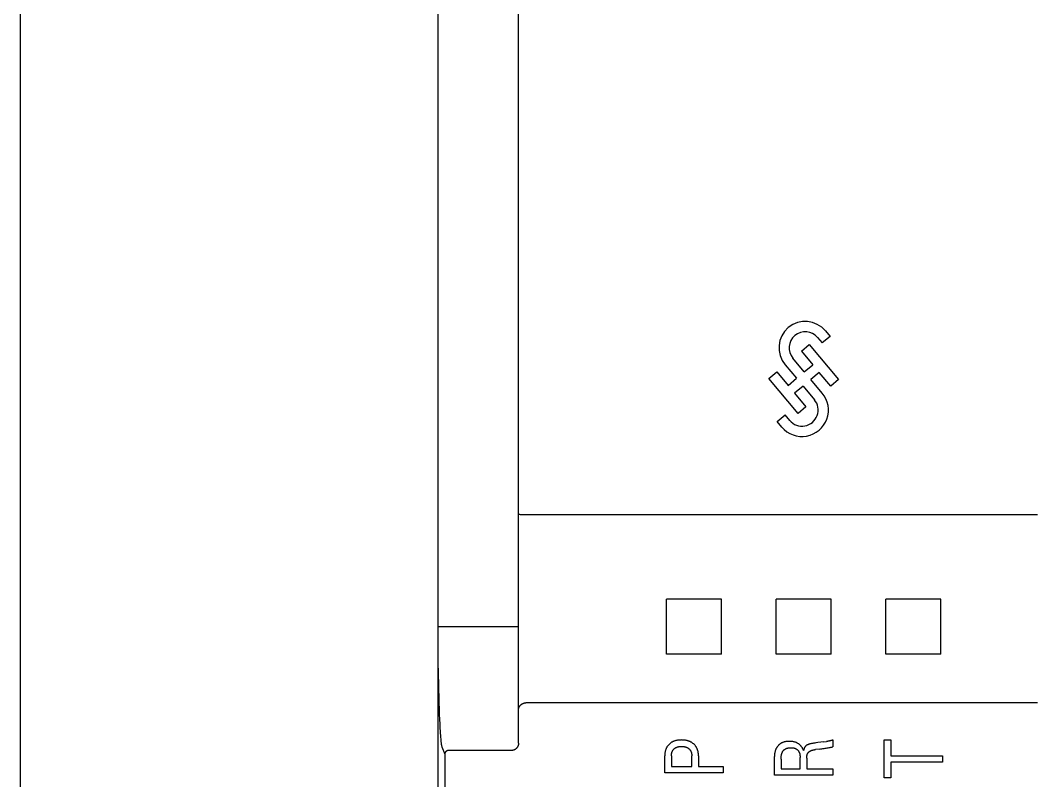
# Model space of a CAD drawing. Extents: x 867151 to 1787449, y -2071112 to -1028603.
# Drawn here: x 871092.02 to 871119.85, y -1032648.64 to -1032627.85 of the extents above; entities that cross this region are included whole.
import ezdxf

# ---------------------------------------------------------------- set-up
doc = ezdxf.new("R2010")
doc.units = 0
doc.header["$LTSCALE"] = 4
doc.header["$MEASUREMENT"] = 0
doc.layers.get('0').update_dxf_attribs({"linetype": 'CONTINUOUS'})
doc.layers.add('20000_FRONT_O', color=7, linetype='CONTINUOUS')

# ---------------------------------------------------------------- blocks, each defined once
blk = doc.blocks.new('CPU')
at = {"layer": '20000_FRONT_O', "color": 7, "linetype": 'Continuous'}
for p, q in [((82726.958, 11046.393), (82726.958, 11092.793)), ((82729.158, 11053.007), (82729.158, 11086.365)), ((82737.34, 11064.103), (82737.465, 11063.953)), ((82737.681, 11064.134), (82737.465, 11063.953)), ((82737.555, 11064.283), (82737.681, 11064.134)), ((82736.895, 11063.729), (82737.11, 11063.91)), ((82737.11, 11063.91), (82737.911, 11062.955)), ((82736.975, 11063.167), (82736.665, 11063.536)), ((82736.895, 11063.729), (82737.205, 11063.359)), ((82736.45, 11063.355), (82736.76, 11062.986)), ((82736.975, 11063.167), (82737.205, 11063.359)), ((82736.004, 11062.982), (82736.22, 11063.163)), ((82736.805, 11062.027), (82736.004, 11062.982)), ((82736.22, 11063.163), (82736.53, 11062.793)), ((82736.53, 11062.793), (82736.76, 11062.986)), ((82737.385, 11063.144), (82737.156, 11062.951)), ((82737.696, 11062.774), (82737.385, 11063.144)), ((82736.94, 11062.771), (82736.711, 11062.578)), ((82736.94, 11062.771), (82737.25, 11062.401)), ((82737.466, 11062.582), (82737.156, 11062.951)), ((82737.911, 11062.955), (82737.696, 11062.774)), ((82736.711, 11062.578), (82737.021, 11062.208)), ((82737.021, 11062.208), (82736.805, 11062.027)), ((82736.235, 11061.803), (82736.45, 11061.984)), ((82736.576, 11061.835), (82736.45, 11061.984)), ((82736.36, 11061.654), (82736.235, 11061.803)), ((82729.17, 11059.26), (82729.169, 11059.26)), ((82729.169, 11059.26), (82729.169, 11059.26)), ((82729.171, 11059.26), (82729.17, 11059.26)), ((82729.17, 11059.26), (82729.17, 11059.26)), ((82729.172, 11059.259), (82729.171, 11059.26)), ((82729.173, 11059.259), (82729.172, 11059.259)), ((82729.207, 11059.255), (82729.193, 11059.257)), ((82729.312, 11059.249), (82729.282, 11059.25)), ((82743.358, 11059.248), (82729.358, 11059.248)), ((82734.71, 11056.944), (82733.206, 11056.944)), ((82737.71, 11056.944), (82736.206, 11056.944)), ((82740.71, 11056.944), (82739.206, 11056.944)), ((82726.958, 11056.193), (82729.158, 11056.193)), ((82734.71, 11055.441), (82733.206, 11055.441)), ((82737.71, 11055.441), (82736.206, 11055.441)), ((82740.71, 11055.441), (82739.206, 11055.441)), ((82726.958, 11055.047), (82726.959, 11055.038)), ((82726.959, 11055.038), (82726.959, 11055.026)), ((82726.962, 11054.862), (82726.966, 11054.641)), ((82726.966, 11054.641), (82726.969, 11054.521)), ((82726.969, 11054.521), (82726.971, 11054.427)), ((82726.971, 11054.427), (82726.974, 11054.32)), ((82743.358, 11054.109), (82729.358, 11054.109)), ((82727.158, 11053.009), (82727.16, 11053.005)), ((82737.504, 11053.04), (82737.585, 11053.051)), ((82737.757, 11053.093), (82737.757, 11052.907)), ((82739.158, 11052.059), (82739.158, 11053.093)), ((82739.158, 11053.093), (82739.339, 11053.093)), ((82739.339, 11053.093), (82739.339, 11052.663)), ((82727.06, 11052.905), (82727.14, 11052.705)), ((82728.958, 11052.804), (82727.24, 11052.804)), ((82737.383, 11052.844), (82737.282, 11052.831)), ((82733.158, 11052.194), (82733.158, 11052.66)), ((82733.339, 11052.66), (82733.339, 11052.37)), ((82733.897, 11052.37), (82733.897, 11052.66)), ((82734.079, 11052.66), (82734.079, 11052.37)), ((82736.158, 11052.131), (82736.158, 11052.641)), ((82736.339, 11052.565), (82736.339, 11052.306)), ((82736.86, 11052.306), (82736.86, 11052.611)), ((82737.041, 11052.594), (82737.041, 11052.306)), ((82739.339, 11052.663), (82740.758, 11052.663)), ((82739.339, 11052.488), (82739.339, 11052.059)), ((82740.758, 11052.488), (82739.339, 11052.488)), ((82740.758, 11052.663), (82740.758, 11052.488)), ((82734.758, 11052.194), (82733.158, 11052.194)), ((82733.339, 11052.37), (82733.897, 11052.37)), ((82734.079, 11052.37), (82734.758, 11052.37)), ((82734.758, 11052.37), (82734.758, 11052.194)), ((82737.758, 11052.131), (82736.158, 11052.131)), ((82736.339, 11052.306), (82736.86, 11052.306)), ((82737.041, 11052.306), (82737.758, 11052.306)), ((82737.758, 11052.306), (82737.758, 11052.131)), ((82739.339, 11052.059), (82739.158, 11052.059))]:
    blk.add_line(p, q, dxfattribs=at)
for points in [[(82729.169, 11059.26), (82729.168, 11059.26), (82729.168, 11059.26), (82729.168, 11059.26), (82729.168, 11059.26), (82729.167, 11059.26), (82729.167, 11059.26), (82729.167, 11059.26), (82729.167, 11059.26), (82729.166, 11059.26), (82729.166, 11059.26), (82729.166, 11059.26), (82729.166, 11059.26), (82729.165, 11059.26), (82729.165, 11059.26), (82729.165, 11059.26), (82729.165, 11059.26), (82729.165, 11059.261), (82729.164, 11059.261), (82729.164, 11059.261), (82729.164, 11059.261), (82729.164, 11059.261), (82729.163, 11059.261), (82729.163, 11059.261), (82729.163, 11059.261), (82729.163, 11059.261), (82729.162, 11059.261), (82729.162, 11059.261), (82729.162, 11059.261), (82729.162, 11059.261), (82729.162, 11059.261), (82729.161, 11059.262), (82729.161, 11059.262), (82729.161, 11059.262), (82729.161, 11059.262), (82729.161, 11059.262), (82729.161, 11059.262), (82729.16, 11059.262), (82729.16, 11059.262), (82729.16, 11059.262), (82729.16, 11059.263), (82729.16, 11059.263), (82729.16, 11059.263), (82729.159, 11059.263), (82729.159, 11059.263), (82729.159, 11059.263), (82729.159, 11059.263), (82729.159, 11059.263), (82729.159, 11059.264), (82729.159, 11059.264), (82729.159, 11059.264), (82729.158, 11059.264), (82729.158, 11059.264), (82729.158, 11059.264), (82729.158, 11059.265), (82729.158, 11059.265), (82729.158, 11059.265), (82729.158, 11059.265), (82729.158, 11059.265), (82729.158, 11059.265), (82729.158, 11059.266), (82729.158, 11059.266), (82729.158, 11059.266)], [(82729.193, 11059.257), (82729.188, 11059.258), (82729.183, 11059.258), (82729.178, 11059.259), (82729.173, 11059.259)], [(82729.282, 11059.25), (82729.267, 11059.25), (82729.26, 11059.25), (82729.253, 11059.251), (82729.245, 11059.251), (82729.238, 11059.252), (82729.231, 11059.252), (82729.224, 11059.253), (82729.217, 11059.254), (82729.212, 11059.254), (82729.207, 11059.255)], [(82729.358, 11059.248), (82729.343, 11059.249), (82729.327, 11059.249), (82729.312, 11059.249)], [(82733.206, 11055.441), (82733.208, 11055.94), (82733.208, 11056.446), (82733.206, 11056.944)], [(82734.71, 11055.441), (82734.708, 11055.94), (82734.708, 11056.446), (82734.71, 11056.944)], [(82736.206, 11055.441), (82736.208, 11055.94), (82736.208, 11056.446), (82736.206, 11056.944)], [(82737.71, 11055.441), (82737.708, 11055.94), (82737.708, 11056.446), (82737.71, 11056.944)], [(82739.206, 11055.441), (82739.208, 11055.94), (82739.208, 11056.446), (82739.206, 11056.944)], [(82740.71, 11055.441), (82740.708, 11055.94), (82740.708, 11056.446), (82740.71, 11056.944)], [(82726.958, 11055.049), (82726.958, 11055.051), (82726.958, 11055.053), (82726.958, 11055.054), (82726.958, 11055.054), (82726.958, 11055.054), (82726.958, 11055.051), (82726.958, 11055.047)], [(82726.959, 11055.026), (82726.961, 11054.937), (82726.961, 11054.919), (82726.962, 11054.862)], [(82726.974, 11054.32), (82726.976, 11054.262), (82726.977, 11054.2), (82726.979, 11054.135), (82726.981, 11054.066), (82726.984, 11053.995), (82726.991, 11053.79)], [(82729.158, 11053.924), (82729.158, 11053.928), (82729.158, 11053.932), (82729.159, 11053.936), (82729.159, 11053.941), (82729.16, 11053.945), (82729.16, 11053.949), (82729.161, 11053.953), (82729.162, 11053.957), (82729.163, 11053.961), (82729.164, 11053.965), (82729.165, 11053.969), (82729.166, 11053.973), (82729.168, 11053.977), (82729.169, 11053.981), (82729.171, 11053.986), (82729.173, 11053.99), (82729.175, 11053.994), (82729.177, 11053.999), (82729.179, 11054.003), (82729.182, 11054.007), (82729.184, 11054.011), (82729.187, 11054.015), (82729.189, 11054.019), (82729.192, 11054.023), (82729.195, 11054.027), (82729.198, 11054.03), (82729.201, 11054.034), (82729.204, 11054.038), (82729.207, 11054.042), (82729.211, 11054.045), (82729.214, 11054.049), (82729.218, 11054.052), (82729.222, 11054.056), (82729.226, 11054.059), (82729.23, 11054.063), (82729.234, 11054.066), (82729.238, 11054.069), (82729.242, 11054.072), (82729.246, 11054.075), (82729.25, 11054.077), (82729.254, 11054.08), (82729.259, 11054.082), (82729.263, 11054.085), (82729.268, 11054.087), (82729.272, 11054.089), (82729.277, 11054.091), (82729.281, 11054.093), (82729.286, 11054.095), (82729.291, 11054.097), (82729.295, 11054.099), (82729.3, 11054.1), (82729.305, 11054.101), (82729.31, 11054.103), (82729.314, 11054.104), (82729.319, 11054.105), (82729.324, 11054.106), (82729.329, 11054.106), (82729.334, 11054.107), (82729.338, 11054.108), (82729.343, 11054.108), (82729.348, 11054.108), (82729.353, 11054.109), (82729.358, 11054.109)], [(82726.991, 11053.79), (82726.996, 11053.658), (82727.002, 11053.527), (82727.005, 11053.466), (82727.008, 11053.404), (82727.011, 11053.343), (82727.015, 11053.282), (82727.02, 11053.22), (82727.024, 11053.168), (82727.029, 11053.116), (82727.034, 11053.063), (82727.041, 11052.997)], [(82727.041, 11052.997), (82727.042, 11052.984), (82727.044, 11052.97), (82727.046, 11052.957), (82727.048, 11052.944), (82727.052, 11052.931), (82727.055, 11052.918), (82727.06, 11052.905)], [(82729.158, 11053.007), (82729.158, 11053.002), (82729.158, 11052.998), (82729.157, 11052.993), (82729.157, 11052.988), (82729.157, 11052.983), (82729.156, 11052.978), (82729.155, 11052.973), (82729.154, 11052.968), (82729.153, 11052.963), (82729.152, 11052.959), (82729.151, 11052.954), (82729.15, 11052.949), (82729.148, 11052.944), (82729.147, 11052.94), (82729.145, 11052.935), (82729.143, 11052.931), (82729.141, 11052.926), (82729.139, 11052.922), (82729.137, 11052.917), (82729.135, 11052.913), (82729.133, 11052.908), (82729.13, 11052.904), (82729.128, 11052.9), (82729.125, 11052.896), (82729.122, 11052.892), (82729.12, 11052.888), (82729.117, 11052.884), (82729.114, 11052.88), (82729.111, 11052.876), (82729.107, 11052.872), (82729.104, 11052.869), (82729.101, 11052.865), (82729.097, 11052.862), (82729.094, 11052.858), (82729.09, 11052.855), (82729.087, 11052.852), (82729.083, 11052.849), (82729.079, 11052.846), (82729.075, 11052.843), (82729.071, 11052.84), (82729.067, 11052.837), (82729.063, 11052.835), (82729.059, 11052.832), (82729.055, 11052.83), (82729.051, 11052.827), (82729.046, 11052.825), (82729.042, 11052.823), (82729.038, 11052.821), (82729.033, 11052.819), (82729.029, 11052.817), (82729.024, 11052.816), (82729.02, 11052.814), (82729.015, 11052.813), (82729.01, 11052.811), (82729.006, 11052.81), (82729.001, 11052.809), (82728.996, 11052.808), (82728.992, 11052.807), (82728.987, 11052.806), (82728.982, 11052.806), (82728.977, 11052.805), (82728.972, 11052.805), (82728.968, 11052.805), (82728.963, 11052.804), (82728.958, 11052.804)], [(82734.079, 11052.66), (82734.079, 11052.675), (82734.078, 11052.69), (82734.077, 11052.705), (82734.076, 11052.72), (82734.074, 11052.735), (82734.072, 11052.75), (82734.07, 11052.764), (82734.067, 11052.779), (82734.063, 11052.792), (82734.06, 11052.806), (82734.056, 11052.819), (82734.052, 11052.831), (82734.047, 11052.844), (82734.042, 11052.857), (82734.036, 11052.869), (82734.03, 11052.881), (82734.024, 11052.893), (82734.017, 11052.904), (82734.01, 11052.915), (82734.002, 11052.925), (82733.994, 11052.936), (82733.986, 11052.946), (82733.978, 11052.956), (82733.969, 11052.966), (82733.96, 11052.975), (82733.95, 11052.984), (82733.94, 11052.992), (82733.93, 11053), (82733.92, 11053.008), (82733.909, 11053.016), (82733.898, 11053.023), (82733.887, 11053.03), (82733.875, 11053.036), (82733.863, 11053.042), (82733.85, 11053.048), (82733.837, 11053.054), (82733.824, 11053.059), (82733.811, 11053.064), (82733.798, 11053.068), (82733.784, 11053.072), (82733.771, 11053.075), (82733.757, 11053.078), (82733.739, 11053.082), (82733.722, 11053.085), (82733.704, 11053.087), (82733.686, 11053.089), (82733.668, 11053.091), (82733.65, 11053.092), (82733.632, 11053.092), (82733.614, 11053.093), (82733.596, 11053.092), (82733.578, 11053.092), (82733.561, 11053.091), (82733.543, 11053.089), (82733.525, 11053.087), (82733.508, 11053.085), (82733.49, 11053.082), (82733.473, 11053.078), (82733.459, 11053.075), (82733.446, 11053.071), (82733.433, 11053.068), (82733.419, 11053.063), (82733.406, 11053.058), (82733.394, 11053.053), (82733.381, 11053.048), (82733.369, 11053.042), (82733.356, 11053.035), (82733.345, 11053.029), (82733.334, 11053.022), (82733.323, 11053.015), (82733.313, 11053.007), (82733.303, 11052.999), (82733.293, 11052.991), (82733.283, 11052.982), (82733.274, 11052.973), (82733.265, 11052.964), (82733.256, 11052.954), (82733.248, 11052.944), (82733.24, 11052.934), (82733.232, 11052.923), (82733.225, 11052.913), (82733.218, 11052.902), (82733.211, 11052.891), (82733.205, 11052.879), (82733.199, 11052.867), (82733.194, 11052.855), (82733.189, 11052.842), (82733.184, 11052.83), (82733.18, 11052.817), (82733.176, 11052.804), (82733.173, 11052.791), (82733.17, 11052.778), (82733.167, 11052.761), (82733.164, 11052.744), (82733.162, 11052.728), (82733.16, 11052.711), (82733.159, 11052.694), (82733.158, 11052.677), (82733.158, 11052.66)], [(82736.957, 11052.803), (82736.953, 11052.816), (82736.947, 11052.828), (82736.942, 11052.84), (82736.936, 11052.852), (82736.93, 11052.864), (82736.923, 11052.875), (82736.916, 11052.886), (82736.909, 11052.897), (82736.901, 11052.908), (82736.893, 11052.918), (82736.885, 11052.928), (82736.876, 11052.937), (82736.868, 11052.946), (82736.859, 11052.954), (82736.85, 11052.962), (82736.841, 11052.97), (82736.832, 11052.977), (82736.822, 11052.984), (82736.812, 11052.991), (82736.802, 11052.997), (82736.792, 11053.003), (82736.782, 11053.009), (82736.771, 11053.015), (82736.759, 11053.02), (82736.748, 11053.025), (82736.737, 11053.029), (82736.725, 11053.033), (82736.713, 11053.037), (82736.702, 11053.04), (82736.69, 11053.043), (82736.675, 11053.046), (82736.66, 11053.049), (82736.645, 11053.051), (82736.63, 11053.053), (82736.614, 11053.054), (82736.599, 11053.055), (82736.584, 11053.056), (82736.568, 11053.056), (82736.554, 11053.056), (82736.54, 11053.056), (82736.525, 11053.055), (82736.511, 11053.054), (82736.496, 11053.052), (82736.482, 11053.05), (82736.468, 11053.048), (82736.453, 11053.045), (82736.439, 11053.042), (82736.427, 11053.039), (82736.415, 11053.035), (82736.403, 11053.031), (82736.391, 11053.027), (82736.379, 11053.022), (82736.367, 11053.017), (82736.355, 11053.011), (82736.344, 11053.005), (82736.333, 11052.999), (82736.324, 11052.993), (82736.315, 11052.987), (82736.306, 11052.98), (82736.297, 11052.974), (82736.289, 11052.967), (82736.28, 11052.959), (82736.272, 11052.952), (82736.265, 11052.944), (82736.257, 11052.936), (82736.25, 11052.927), (82736.242, 11052.918), (82736.235, 11052.909), (82736.228, 11052.899), (82736.222, 11052.889), (82736.215, 11052.879), (82736.21, 11052.868), (82736.204, 11052.858), (82736.199, 11052.847), (82736.194, 11052.835), (82736.189, 11052.824), (82736.185, 11052.812), (82736.181, 11052.8), (82736.177, 11052.788), (82736.174, 11052.776), (82736.171, 11052.764), (82736.168, 11052.751), (82736.165, 11052.736), (82736.163, 11052.72), (82736.161, 11052.704), (82736.16, 11052.688), (82736.159, 11052.672), (82736.158, 11052.657), (82736.158, 11052.641)], [(82737.349, 11053.02), (82737.289, 11053.013), (82737.259, 11053.009), (82737.241, 11053.007), (82737.223, 11053.004), (82737.204, 11053.001), (82737.186, 11052.998), (82737.168, 11052.995), (82737.15, 11052.991), (82737.14, 11052.988), (82737.129, 11052.986), (82737.119, 11052.983), (82737.108, 11052.98), (82737.098, 11052.976), (82737.088, 11052.973), (82737.078, 11052.969), (82737.068, 11052.964), (82737.061, 11052.961), (82737.055, 11052.958), (82737.048, 11052.955), (82737.042, 11052.951), (82737.036, 11052.947), (82737.03, 11052.943), (82737.024, 11052.939), (82737.018, 11052.934), (82737.013, 11052.929), (82737.008, 11052.924), (82737.004, 11052.919), (82736.999, 11052.914), (82736.995, 11052.909), (82736.991, 11052.903), (82736.988, 11052.897), (82736.984, 11052.89), (82736.98, 11052.884), (82736.977, 11052.877), (82736.974, 11052.869), (82736.972, 11052.862), (82736.969, 11052.855), (82736.966, 11052.845), (82736.963, 11052.835), (82736.961, 11052.824), (82736.959, 11052.814), (82736.957, 11052.803)], [(82737.504, 11053.04), (82737.431, 11053.03), (82737.349, 11053.02)], [(82737.757, 11053.093), (82737.752, 11053.09), (82737.747, 11053.088), (82737.742, 11053.087), (82737.737, 11053.085), (82737.732, 11053.083), (82737.726, 11053.081), (82737.721, 11053.08), (82737.716, 11053.078), (82737.711, 11053.077), (82737.702, 11053.075), (82737.694, 11053.072), (82737.685, 11053.07), (82737.676, 11053.068), (82737.668, 11053.066), (82737.659, 11053.064), (82737.65, 11053.063), (82737.639, 11053.061), (82737.628, 11053.059), (82737.618, 11053.057), (82737.607, 11053.055), (82737.596, 11053.053), (82737.585, 11053.051)], [(82727.24, 11052.804), (82727.237, 11052.804), (82727.235, 11052.804), (82727.233, 11052.804), (82727.23, 11052.804), (82727.228, 11052.804), (82727.226, 11052.803), (82727.223, 11052.803), (82727.221, 11052.802), (82727.219, 11052.802), (82727.216, 11052.801), (82727.214, 11052.801), (82727.212, 11052.8), (82727.209, 11052.799), (82727.207, 11052.799), (82727.205, 11052.798), (82727.203, 11052.797), (82727.201, 11052.796), (82727.198, 11052.795), (82727.196, 11052.794), (82727.194, 11052.793), (82727.192, 11052.792), (82727.19, 11052.791), (82727.188, 11052.79), (82727.186, 11052.788), (82727.184, 11052.787), (82727.182, 11052.786), (82727.18, 11052.784), (82727.178, 11052.783), (82727.176, 11052.781), (82727.174, 11052.78), (82727.173, 11052.778), (82727.171, 11052.777), (82727.169, 11052.775), (82727.168, 11052.773), (82727.166, 11052.772), (82727.164, 11052.77), (82727.163, 11052.768), (82727.161, 11052.766), (82727.16, 11052.764), (82727.158, 11052.762), (82727.157, 11052.76), (82727.156, 11052.758), (82727.155, 11052.756), (82727.153, 11052.754), (82727.152, 11052.752), (82727.151, 11052.75), (82727.15, 11052.748), (82727.149, 11052.746), (82727.148, 11052.744), (82727.147, 11052.742), (82727.146, 11052.739), (82727.145, 11052.737), (82727.145, 11052.735), (82727.144, 11052.733), (82727.143, 11052.73), (82727.143, 11052.728), (82727.142, 11052.726), (82727.142, 11052.723), (82727.141, 11052.721), (82727.141, 11052.719), (82727.141, 11052.716), (82727.14, 11052.714), (82727.14, 11052.712), (82727.14, 11052.709), (82727.14, 11052.707), (82727.14, 11052.705)], [(82727.14, 11052.705), (82727.14, 11052.704), (82727.14, 11052.703), (82727.141, 11052.702), (82727.141, 11052.701), (82727.141, 11052.7), (82727.141, 11052.699), (82727.141, 11052.699)], [(82727.141, 11052.699), (82727.141, 11052.697), (82727.141, 11052.695), (82727.141, 11052.692)], [(82727.141, 11052.692), (82727.141, 11052.688), (82727.142, 11052.684), (82727.142, 11052.679)], [(82727.142, 11052.679), (82727.142, 11052.666), (82727.143, 11052.657), (82727.143, 11052.646), (82727.143, 11052.634), (82727.143, 11052.621)], [(82733.339, 11052.66), (82733.34, 11052.67), (82733.34, 11052.68), (82733.341, 11052.691), (82733.342, 11052.701), (82733.343, 11052.711), (82733.345, 11052.721), (82733.347, 11052.731), (82733.348, 11052.739), (82733.351, 11052.747), (82733.353, 11052.755), (82733.355, 11052.762), (82733.358, 11052.77), (82733.361, 11052.777), (82733.365, 11052.785), (82733.368, 11052.792), (82733.372, 11052.799), (82733.376, 11052.805), (82733.38, 11052.812), (82733.384, 11052.818), (82733.389, 11052.825), (82733.394, 11052.831), (82733.399, 11052.836), (82733.404, 11052.842), (82733.41, 11052.848), (82733.415, 11052.853), (82733.421, 11052.858), (82733.427, 11052.863), (82733.433, 11052.868), (82733.44, 11052.872), (82733.446, 11052.876), (82733.453, 11052.88), (82733.46, 11052.884), (82733.467, 11052.888), (82733.475, 11052.891), (82733.483, 11052.895), (82733.49, 11052.898), (82733.498, 11052.9), (82733.506, 11052.903), (82733.514, 11052.905), (82733.522, 11052.907), (82733.531, 11052.909), (82733.541, 11052.911), (82733.552, 11052.913), (82733.562, 11052.914), (82733.573, 11052.916), (82733.584, 11052.916), (82733.595, 11052.917), (82733.605, 11052.917), (82733.616, 11052.917), (82733.627, 11052.917), (82733.638, 11052.917), (82733.649, 11052.916), (82733.66, 11052.916), (82733.67, 11052.914), (82733.681, 11052.913), (82733.692, 11052.911), (82733.702, 11052.909), (82733.711, 11052.907), (82733.719, 11052.905), (82733.727, 11052.903), (82733.735, 11052.901), (82733.743, 11052.898), (82733.751, 11052.895), (82733.759, 11052.892), (82733.766, 11052.888), (82733.774, 11052.884), (82733.781, 11052.881), (82733.787, 11052.877), (82733.794, 11052.873), (82733.801, 11052.868), (82733.807, 11052.864), (82733.813, 11052.859), (82733.819, 11052.854), (82733.825, 11052.848), (82733.83, 11052.843), (82733.836, 11052.837), (82733.841, 11052.832), (82733.846, 11052.826), (82733.851, 11052.819), (82733.855, 11052.813), (82733.86, 11052.806), (82733.864, 11052.8), (82733.868, 11052.793), (82733.871, 11052.786), (82733.875, 11052.778), (82733.878, 11052.771), (82733.881, 11052.763), (82733.883, 11052.755), (82733.886, 11052.748), (82733.888, 11052.74), (82733.89, 11052.732), (82733.892, 11052.723), (82733.893, 11052.714), (82733.895, 11052.705), (82733.896, 11052.696), (82733.896, 11052.687), (82733.897, 11052.678), (82733.897, 11052.669), (82733.897, 11052.66)], [(82736.339, 11052.565), (82736.34, 11052.579), (82736.34, 11052.594), (82736.341, 11052.609), (82736.342, 11052.624), (82736.343, 11052.639), (82736.345, 11052.654), (82736.346, 11052.664), (82736.348, 11052.675), (82736.35, 11052.685), (82736.352, 11052.695), (82736.354, 11052.706), (82736.357, 11052.716), (82736.36, 11052.726), (82736.363, 11052.734), (82736.365, 11052.741), (82736.368, 11052.748), (82736.371, 11052.755), (82736.374, 11052.762), (82736.378, 11052.769), (82736.382, 11052.776), (82736.386, 11052.782), (82736.39, 11052.788), (82736.394, 11052.794), (82736.398, 11052.799), (82736.403, 11052.805), (82736.408, 11052.81), (82736.413, 11052.815), (82736.418, 11052.82), (82736.423, 11052.824), (82736.428, 11052.829), (82736.434, 11052.833), (82736.44, 11052.837), (82736.447, 11052.842), (82736.454, 11052.846), (82736.461, 11052.85), (82736.469, 11052.854), (82736.476, 11052.857), (82736.484, 11052.86), (82736.492, 11052.863), (82736.5, 11052.866), (82736.507, 11052.868), (82736.515, 11052.87), (82736.525, 11052.872), (82736.535, 11052.874), (82736.544, 11052.876), (82736.554, 11052.878), (82736.564, 11052.879), (82736.573, 11052.88), (82736.583, 11052.88), (82736.593, 11052.881), (82736.603, 11052.881), (82736.613, 11052.881), (82736.621, 11052.881), (82736.63, 11052.881), (82736.638, 11052.88), (82736.646, 11052.88), (82736.655, 11052.879), (82736.663, 11052.878), (82736.672, 11052.877), (82736.68, 11052.876), (82736.688, 11052.874), (82736.696, 11052.872), (82736.704, 11052.87), (82736.712, 11052.868), (82736.72, 11052.865), (82736.728, 11052.862), (82736.735, 11052.859), (82736.743, 11052.855), (82736.75, 11052.851), (82736.756, 11052.847), (82736.762, 11052.843), (82736.768, 11052.839), (82736.774, 11052.835), (82736.779, 11052.83), (82736.785, 11052.825), (82736.79, 11052.82), (82736.795, 11052.815), (82736.8, 11052.81), (82736.805, 11052.804), (82736.809, 11052.798), (82736.814, 11052.792), (82736.818, 11052.786), (82736.822, 11052.78), (82736.826, 11052.774), (82736.829, 11052.767), (82736.832, 11052.761), (82736.836, 11052.753), (82736.84, 11052.744), (82736.843, 11052.736), (82736.846, 11052.727), (82736.848, 11052.719), (82736.85, 11052.71), (82736.852, 11052.701), (82736.854, 11052.692), (82736.855, 11052.683), (82736.856, 11052.674), (82736.857, 11052.665), (82736.858, 11052.656), (82736.859, 11052.647), (82736.859, 11052.638), (82736.86, 11052.629), (82736.86, 11052.62), (82736.86, 11052.611)], [(82737.041, 11052.594), (82737.041, 11052.602), (82737.042, 11052.61), (82737.042, 11052.617), (82737.042, 11052.625), (82737.043, 11052.632), (82737.044, 11052.64), (82737.045, 11052.647), (82737.046, 11052.654), (82737.047, 11052.662), (82737.048, 11052.668), (82737.049, 11052.673), (82737.051, 11052.679), (82737.052, 11052.684), (82737.054, 11052.69), (82737.056, 11052.695), (82737.057, 11052.701), (82737.059, 11052.706), (82737.062, 11052.711), (82737.064, 11052.717), (82737.066, 11052.721), (82737.068, 11052.725), (82737.07, 11052.729), (82737.073, 11052.733), (82737.075, 11052.737), (82737.078, 11052.741), (82737.081, 11052.745), (82737.083, 11052.748), (82737.086, 11052.752), (82737.089, 11052.755), (82737.092, 11052.759), (82737.096, 11052.762), (82737.1, 11052.766), (82737.104, 11052.769), (82737.107, 11052.772), (82737.112, 11052.775), (82737.116, 11052.778), (82737.12, 11052.781), (82737.124, 11052.784), (82737.129, 11052.787), (82737.133, 11052.789), (82737.138, 11052.792), (82737.144, 11052.795), (82737.15, 11052.798), (82737.156, 11052.801), (82737.162, 11052.803), (82737.169, 11052.806), (82737.175, 11052.808), (82737.181, 11052.81), (82737.188, 11052.812), (82737.194, 11052.814), (82737.201, 11052.816), (82737.21, 11052.818), (82737.219, 11052.82), (82737.227, 11052.822), (82737.236, 11052.824), (82737.245, 11052.826), (82737.255, 11052.827), (82737.264, 11052.829), (82737.273, 11052.83), (82737.282, 11052.831)], [(82737.383, 11052.844), (82737.417, 11052.848), (82737.452, 11052.853), (82737.486, 11052.857), (82737.521, 11052.862), (82737.548, 11052.866), (82737.575, 11052.871), (82737.602, 11052.875), (82737.629, 11052.88), (82737.657, 11052.885), (82737.671, 11052.887), (82737.685, 11052.89), (82737.7, 11052.893), (82737.714, 11052.896), (82737.728, 11052.899), (82737.743, 11052.903), (82737.757, 11052.907)], [(82727.143, 11052.621), (82727.146, 11046.331), (82727.146, 11040.054), (82727.143, 11033.778)]]:
    blk.add_lwpolyline(points, dxfattribs=at)
for centre, radius, start, end in [((82737.002, 11063.819), 0.722, 40, 220), ((82737.002, 11063.819), 0.441, 40, 220), ((82736.913, 11062.118), 0.722, 220, 40), ((82736.913, 11062.118), 0.441, 220, 40)]:
    blk.add_arc(centre, radius, start, end, dxfattribs=at)

msp = doc.modelspace()

# ---------------------------------------------------------------- linework, layer by layer
msp.add_line((871092.018, -1032760.331), (871092.018, -1032190.081))

# ---------------------------------------------------------------- block references
msp.add_blockref('CPU', (788376.488, -1043700.624))

doc.saveas('drawing.dxf')
